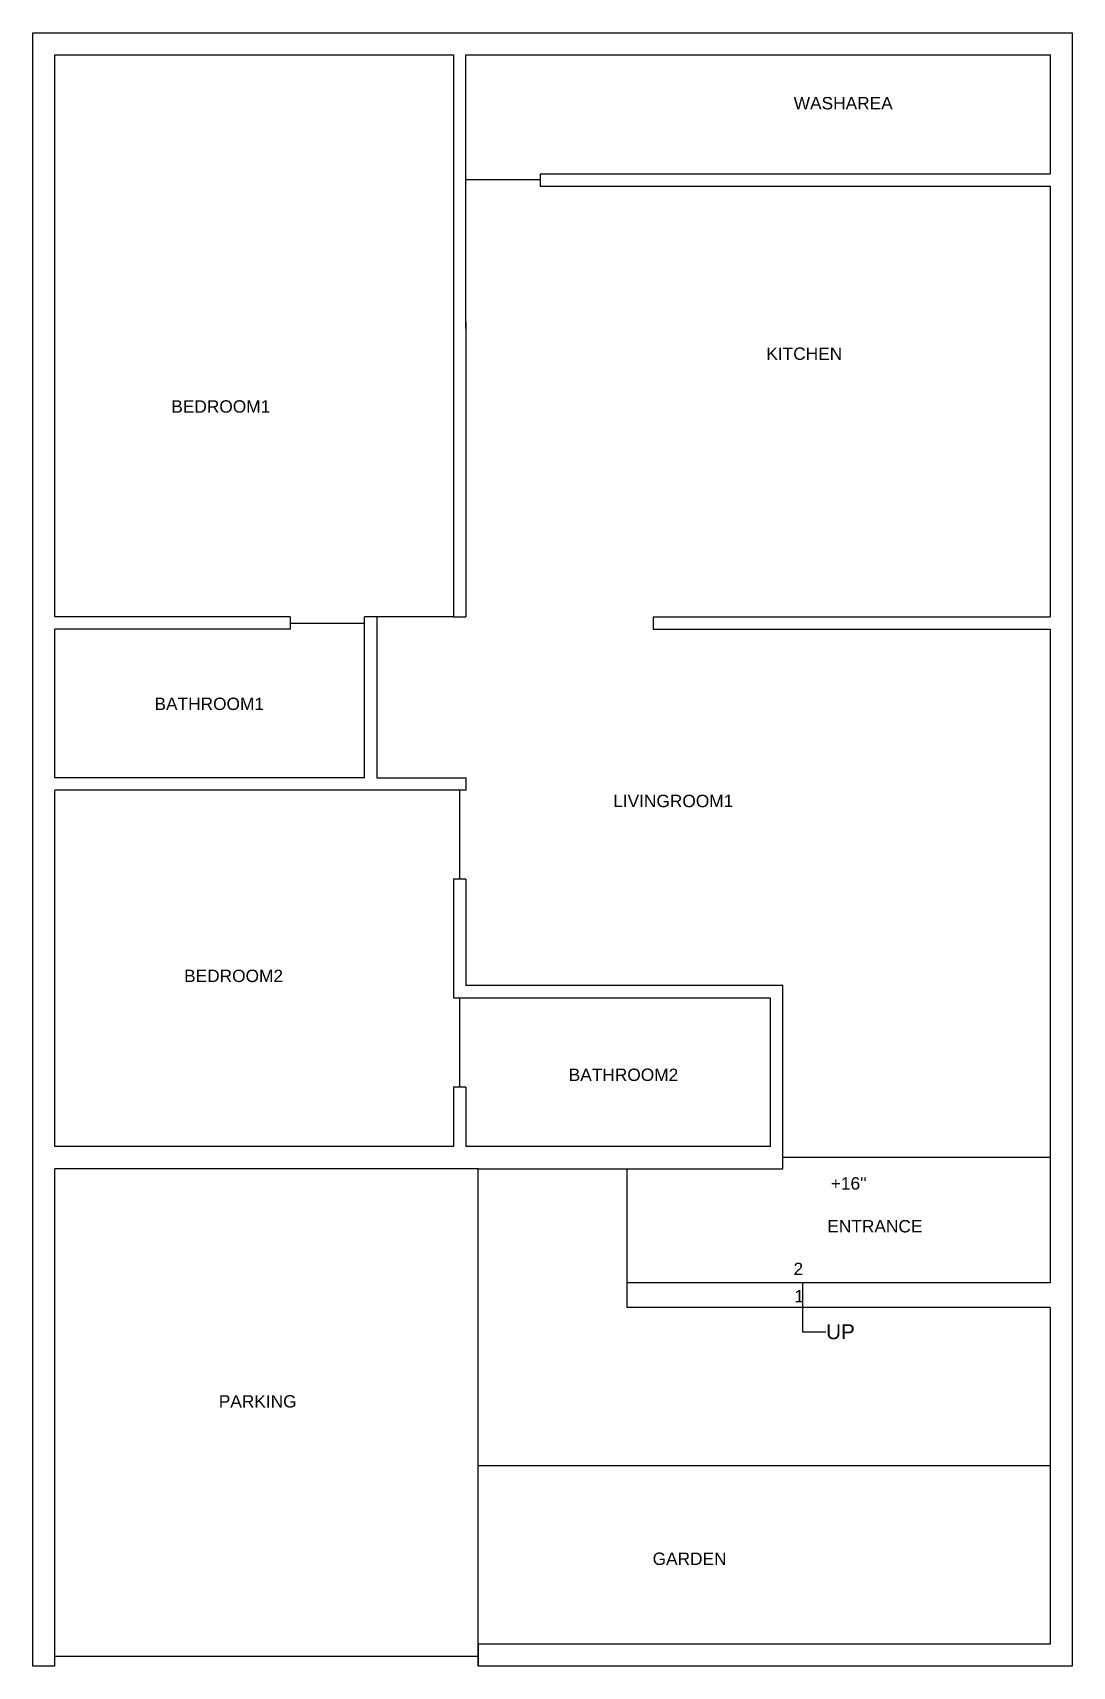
# Model space of a CAD drawing. Header units: feet. Extents: x 19 to 439, y -559 to 101.
import ezdxf
from ezdxf import colors
from ezdxf.entities.mleader import LeaderData, LeaderLine
from ezdxf.math import Vec2, Vec3

# ---------------------------------------------------------------- set-up
doc = ezdxf.new("R2010")
doc.units = ezdxf.units.FT
doc.header["$MEASUREMENT"] = 0
for name, color, linetype in [('BathRoom1', 7, 'Continuous'), ('BathRoom2', 7, 'Continuous'), ('BedRoom1', 7, 'Continuous'), ('BedRoom2', 7, 'Continuous'), ('Boundary', 7, 'Continuous'), ('Entrance_Staircase', 7, 'Continuous'), ('Garden', 7, 'Continuous'), ('Kitchen', 7, 'Continuous'), ('LivingRoom1', 7, 'Continuous'), ('Main_gate', 7, 'Continuous'), ('Parking', 7, 'Continuous'), ('WashArea', 7, 'Continuous')]:
    doc.layers.add(name, color=color, linetype=linetype)
for name, color, linetype, plot in [('Door2.6fPanel', 7, 'Continuous', False), ('Door3fPanel', 7, 'Continuous', False), ('Door4fPanel', 7, 'Continuous', False)]:
    doc.layers.add(name, color=color, linetype=linetype, plot=plot)
doc.styles.get("Standard").update_dxf_attribs({"font": 'arial.ttf'})

msp = doc.modelspace()

# ---------------------------------------------------------------- linework, layer by layer
at = {"layer": 'BathRoom1'}
for p, q in [((123.46, -135.33), (123.46, -140.33)), ((153.46, -200.33), (153.46, -135.33)), ((28.46, -200.33), (28.46, -140.33)), ((123.46, -140.33), (28.46, -140.33)), ((153.46, -200.33), (28.46, -200.33))]:
    msp.add_line(p, q, dxfattribs=at)
at = {"layer": 'BathRoom2'}
for p, q in [((317.46, -289.33), (189.46, -289.33)), ((317.46, -349.33), (317.46, -289.33)), ((194.46, -325.33), (194.46, -349.33)), ((317.46, -349.33), (194.46, -349.33))]:
    msp.add_line(p, q, dxfattribs=at)
at = {"layer": 'BedRoom1'}
for p, q in [((28.46, 91.67), (189.46, 91.67)), ((28.46, -135.33), (28.46, 91.67)), ((189.46, 91.67), (189.46, -135.33)), ((123.46, -135.33), (28.46, -135.33)), ((158.46, -135.33), (153.46, -135.33)), ((189.46, -135.33), (194.46, -135.33))]:
    msp.add_line(p, q, dxfattribs=at)
at = {"layer": 'BedRoom2'}
for p, q in [((194.46, -205.33), (28.46, -205.33)), ((28.46, -349.33), (28.46, -205.33)), ((189.46, -241.33), (189.46, -289.33)), ((189.46, -325.33), (189.46, -349.33)), ((194.46, -325.33), (189.46, -325.33)), ((189.46, -349.33), (28.46, -349.33))]:
    msp.add_line(p, q, dxfattribs=at)
at = {"layer": 'Boundary'}
for p, q in [((19.46, 100.67), (439.46, 100.67)), ((19.46, -559.33), (19.46, 100.67)), ((439.46, 100.67), (439.46, -559.33)), ((199.46, -550.33), (199.46, -559.33)), ((28.46, -559.33), (19.46, -559.33)), ((439.46, -559.33), (199.46, -559.33))]:
    msp.add_line(p, q, dxfattribs=at)
at = {"layer": 'Door2.6fPanel'}
for p, q in [((224.46, 41.17), (194.46, 41.17)), ((123.46, -137.83), (153.46, -137.83)), ((191.96, -325.33), (191.96, -289.33))]:
    msp.add_line(p, q, dxfattribs=at)
at = {"layer": 'Door3fPanel'}
for p, q in [((189.46, -135.33), (158.46, -135.33)), ((191.96, -241.33), (191.96, -205.33))]:
    msp.add_line(p, q, dxfattribs=at)
at = {"layer": 'Door4fPanel'}
msp.add_line((322.46, -353.58), (430.46, -353.58), dxfattribs=at)
at = {"layer": 'Entrance_Staircase'}
for p, q in [((322.46, -358.33), (322.46, -284.33)), ((430.46, -284.33), (430.46, -404.33)), ((199.46, -358.33), (322.46, -358.33)), ((259.46, -358.33), (259.46, -414.33)), ((430.46, -404.33), (259.46, -404.33)), ((430.46, -414.33), (259.46, -414.33)), ((430.46, -414.33), (430.46, -478.33))]:
    msp.add_line(p, q, dxfattribs=at)
at = {"layer": 'Garden'}
for p, q in [((430.46, -478.33), (199.46, -478.33)), ((430.46, -478.33), (430.46, -550.33)), ((430.46, -550.33), (199.46, -550.33))]:
    msp.add_line(p, q, dxfattribs=at)
at = {"layer": 'Kitchen'}
for p, q in [((224.46, 38.67), (430.46, 38.67)), ((430.46, 38.67), (430.46, -135.33)), ((194.46, -16.33), (194.46, -135.33)), ((270.17, -135.33), (430.46, -135.33)), ((270.17, -135.33), (270.17, -140.33))]:
    msp.add_line(p, q, dxfattribs=at)
at = {"layer": 'LivingRoom1'}
for p, q in [((158.46, -135.33), (158.46, -200.33)), ((270.17, -140.33), (430.46, -140.33)), ((430.46, -140.33), (430.46, -284.33)), ((158.46, -200.33), (194.46, -200.33)), ((194.46, -200.33), (194.46, -205.33)), ((194.46, -241.33), (189.46, -241.33)), ((194.46, -241.33), (194.46, -284.33)), ((322.46, -284.33), (194.46, -284.33))]:
    msp.add_line(p, q, dxfattribs=at)
at = {"layer": 'Main_gate'}
msp.add_line((199.46, -555.33), (28.46, -555.33), dxfattribs=at)
at = {"layer": 'Parking'}
for p, q in [((28.46, -559.33), (28.46, -358.33)), ((199.46, -358.33), (28.46, -358.33)), ((199.46, -559.33), (199.46, -358.33))]:
    msp.add_line(p, q, dxfattribs=at)
at = {"layer": 'WashArea'}
for p, q in [((194.46, 91.67), (430.46, 91.67)), ((194.46, -18.83), (194.46, 91.67)), ((430.46, 91.67), (430.46, 43.67)), ((224.46, 43.67), (430.46, 43.67)), ((224.46, 43.67), (224.46, 38.67))]:
    msp.add_line(p, q, dxfattribs=at)

# ---------------------------------------------------------------- texts
at = {"layer": 'BathRoom1', "insert": (68.67, -167.98), "char_height": 5, "width": 33.8009, "attachment_point": 1}
msp.add_mtext('BATHROOM1', dxfattribs=at)
at = {"layer": 'BathRoom2', "insert": (236.01, -317.85), "char_height": 5, "width": 33.9424, "attachment_point": 1}
msp.add_mtext('BATHROOM2', dxfattribs=at)
at = {"layer": 'BedRoom1', "insert": (75.46, -47.84), "char_height": 5, "width": 33.9424, "attachment_point": 1}
msp.add_mtext('BEDROOM1', dxfattribs=at)
at = {"layer": 'BedRoom2', "insert": (80.63, -277.88), "char_height": 5, "width": 33.9424, "attachment_point": 1}
msp.add_mtext('BEDROOM2', dxfattribs=at)
at = {"layer": 'Entrance_Staircase', "char_height": 5, "width": 33.9424, "attachment_point": 1}
for s, insert in [("+16''", (341.89, -361.72)), ('ENTRANCE', (340.49, -379.03)), ('2', (326.82, -396.26)), ('1', (327.17, -407.25))]:
    msp.add_mtext(s, dxfattribs=dict(at, insert=insert))
at = {"layer": 'Garden', "insert": (269.9, -513.37), "char_height": 5, "width": 33.9424, "attachment_point": 1}
msp.add_mtext('GARDEN', dxfattribs=at)
at = {"layer": 'Kitchen', "insert": (315.84, -26.52), "char_height": 5, "width": 33.9424, "attachment_point": 1}
msp.add_mtext('KITCHEN', dxfattribs=at)
at = {"layer": 'LivingRoom1', "insert": (253.98, -207.22), "char_height": 5, "width": 33.9424, "attachment_point": 1}
msp.add_mtext('LIVINGROOM1', dxfattribs=at)
at = {"layer": 'Parking', "insert": (94.64, -449.78), "char_height": 5, "width": 33.9424, "attachment_point": 1}
msp.add_mtext('PARKING', dxfattribs=at)
at = {"layer": 'WashArea', "insert": (326.92, 74.68), "char_height": 5, "width": 33.9424, "attachment_point": 1}
msp.add_mtext('WASHAREA', dxfattribs=at)

# ---------------------------------------------------------------- leaders
at = {"layer": 'Entrance_Staircase'}
ml = msp.add_multileader_mtext('Standard', dxfattribs=at)
ml.set_content('UP', color=256)
ml.set_leader_properties()
ml.build(insert=Vec2(0, 0))
ml.multileader.update_dxf_attribs({"dogleg_length": 0.36, "arrow_head_size": 0.18})
ctx = ml.context
ctx.base_point, ctx.char_height, ctx.arrow_head_size, ctx.landing_gap_size, ctx.plane_origin = Vec3(339.88, -424.2), 6, 0.18, 0.09, Vec3(330.52, -414.81)
notes = []
notes.append((ctx, [(0, (1, 1, 0), (330.52, -424.2), (1, 0), 9.36, [(0, [(330.52, -404.29)], 0, [])])]))
ctx.mtext.insert, ctx.mtext.flow_direction = Vec3(339.97, -421.15), 5
for ctx, leaders in notes:
    for number, flags, end, landing, length, lines in leaders:
        leader = LeaderData()
        leader.index, (leader.has_last_leader_line, leader.has_dogleg_vector, leader.attachment_direction) = number, flags
        leader.last_leader_point, leader.dogleg_vector, leader.dogleg_length = Vec3(end), Vec3(landing), length
        for number, points, colour, breaks in lines:
            line = LeaderLine()
            line.index, line.vertices, line.color, line.breaks = number, Vec3.list(points), colors.encode_raw_color(colour), breaks
            leader.lines.append(line)
        ctx.leaders.append(leader)

doc.saveas('drawing.dxf')
